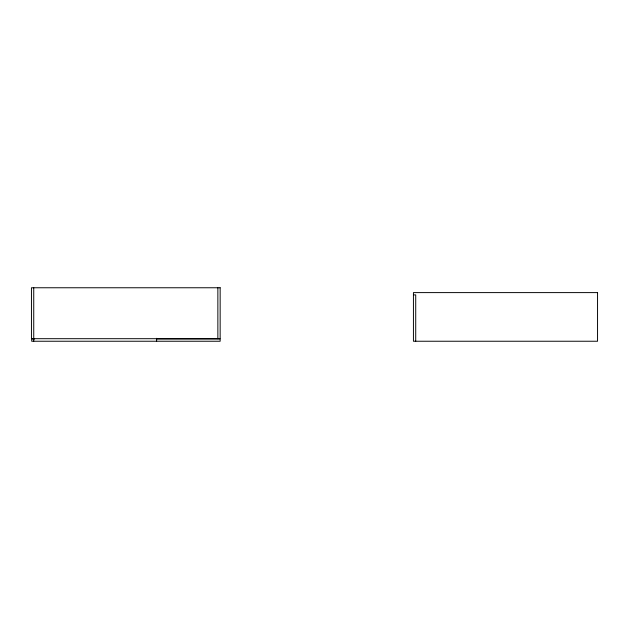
<?xml version="1.0" encoding="UTF-8"?>
<svg xmlns="http://www.w3.org/2000/svg" width="629" height="629" viewBox="0 0 629 629"><rect width="100%" height="100%" fill="white"/><g stroke="black" fill="none" stroke-linecap="round" stroke-linejoin="round"><path stroke-width="0.94" d="M413.434 294.891L415.722 294.891L415.722 341.24M34.619 338.945L31.702 338.945L31.702 341.24L220.15 341.24L220.15 338.945L156.613 338.945M217.862 287.76L217.862 338.693M156.613 338.308L156.613 341.24M33.738 287.76L33.738 341.24M220.15 287.76L31.45 287.76L31.45 338.693L220.15 338.693L220.15 287.76M597.55 292.603L413.434 292.603L413.434 341.24L597.55 341.24L597.55 292.603"/></g></svg>
